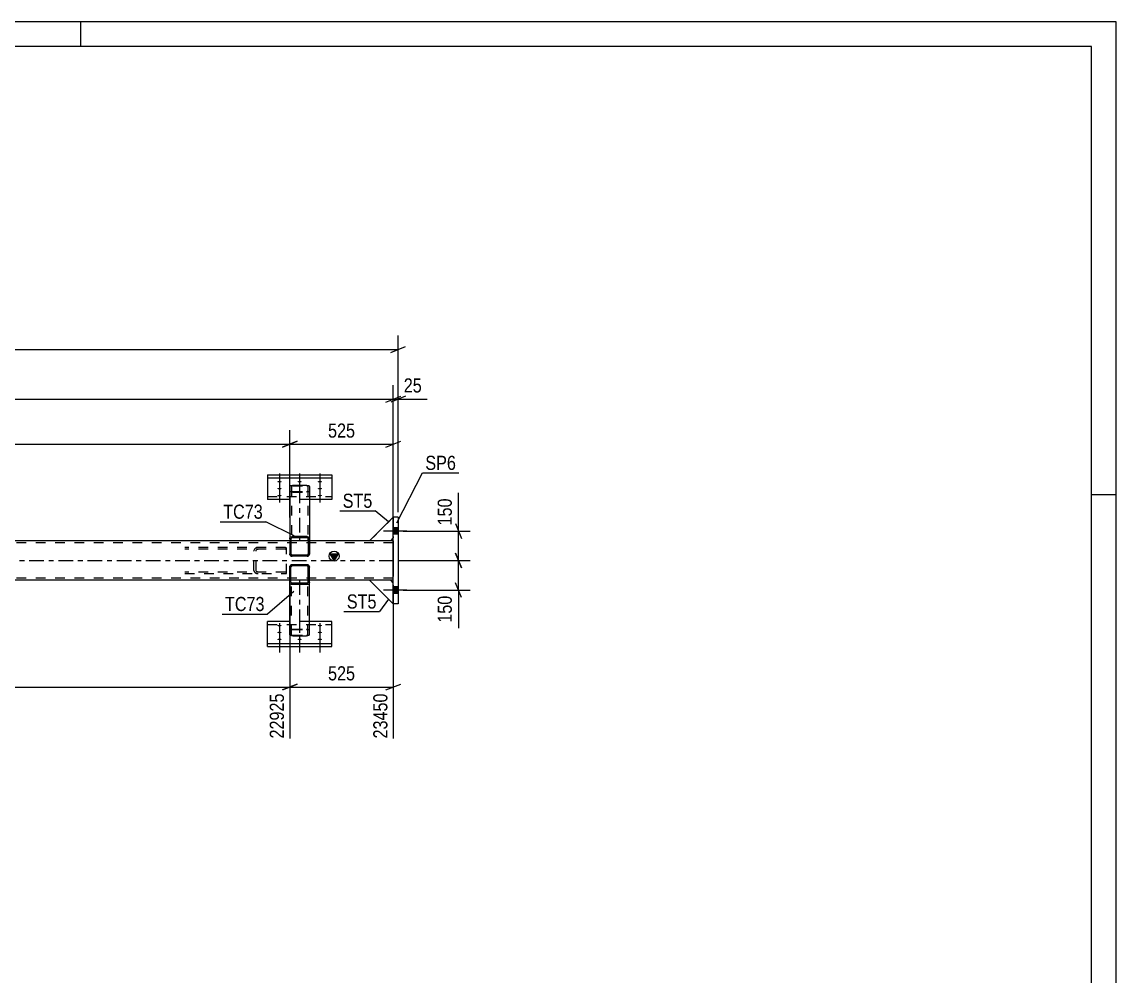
# Model space of a CAD drawing. Header units: millimetres. Extents: x -185 to 1004, y -593 to 248.
# Drawn here: x 781.7 to 1003.6, y 54.4 to 248.1 of the extents above; entities that cross this region are included whole.
import ezdxf

# ---------------------------------------------------------------- set-up
doc = ezdxf.new("R2010")
doc.units = ezdxf.units.MM
doc.linetypes.add('DXK_LINE_DOT2', pattern=[3.9198, 1.9599, -1.9599])
doc.linetypes.add('DXK_LINE_DOT3', pattern=[5.9187, 2.979, -0.9799, 0.9799, -0.9799])
doc.styles.add('Arial Narrow', font='ARIALN.TTF', dxfattribs={"height": 0.2})

# ---------------------------------------------------------------- blocks, each defined once
blk = doc.blocks.new('Unknown-761544866-1163')
at = {"color": 5, "linetype": 'Continuous'}
for p, q in [((1003.64, 248.09), (-185.36, 248.09)), ((793.64, 243.09), (793.64, 248.09)), ((1003.64, -592.91), (1003.64, 248.09)), ((998.64, 243.09), (-180.36, 243.09)), ((998.64, -587.91), (998.64, 243.09)), ((1003.64, 152.09), (998.64, 152.09))]:
    blk.add_line(p, q, dxfattribs=at)
blk = doc.blocks.new('Part-761544866-4507 - 4503')
at = {"color": 2, "linetype": 'Continuous'}
for p, q in [((836, 143.17), (836.03, 143.36)), ((836, 143.17), (836, 140.13)), ((836.03, 143.36), (836.14, 143.51)), ((836.14, 143.51), (836.29, 143.62)), ((836.26, 143.27), (836.24, 143.17)), ((836.24, 143.17), (836.24, 140.13)), ((836.31, 143.34), (836.26, 143.27)), ((836.29, 143.62), (836.48, 143.65)), ((836.39, 143.4), (836.31, 143.34)), ((836.48, 143.41), (836.39, 143.4)), ((839.52, 143.65), (836.48, 143.65)), ((839.52, 143.41), (836.48, 143.41)), ((839.52, 143.65), (839.7, 143.62)), ((839.61, 143.4), (839.52, 143.41)), ((839.69, 143.34), (839.61, 143.4)), ((839.74, 143.27), (839.69, 143.34)), ((839.7, 143.62), (839.86, 143.51)), ((839.76, 143.17), (839.74, 143.27)), ((839.76, 143.17), (839.76, 140.13)), ((839.86, 143.51), (839.96, 143.36)), ((839.96, 143.36), (840, 143.17)), ((840, 143.17), (840, 140.13)), ((836, 140.13), (836.03, 139.95)), ((836.03, 139.95), (836.14, 139.79)), ((836.24, 140.13), (836.26, 140.04)), ((836.26, 140.04), (836.31, 139.96)), ((836.31, 139.96), (836.39, 139.91)), ((836.39, 139.91), (836.48, 139.89)), ((839.52, 139.89), (836.48, 139.89)), ((839.52, 139.89), (839.61, 139.91)), ((839.61, 139.91), (839.69, 139.96)), ((839.69, 139.96), (839.74, 140.04)), ((839.74, 140.04), (839.76, 140.13)), ((839.86, 139.79), (839.96, 139.95)), ((839.96, 139.95), (840, 140.13)), ((836.14, 139.79), (836.29, 139.69)), ((836.29, 139.69), (836.48, 139.65)), ((839.52, 139.65), (836.48, 139.65)), ((839.52, 139.65), (839.7, 139.69)), ((839.7, 139.69), (839.86, 139.79))]:
    blk.add_line(p, q, dxfattribs=at)
at = {"color": 7, "linetype": 'DXK_LINE_DOT2'}
for p, q in [((836.24, 142.77), (836, 142.77)), ((840, 142.77), (839.76, 142.77)), ((836.03, 139.95), (836, 140.13)), ((840, 140.13), (839.96, 139.95)), ((836.48, 139.65), (836.29, 139.69)), ((839.7, 139.69), (839.52, 139.65))]:
    blk.add_line(p, q, dxfattribs=at)
for centre, start, end in [((836.48, 140.13), 202.5, 247.5), ((839.52, 140.13), 292.5, 337.5)]:
    blk.add_arc(centre, 0.48, start, end, dxfattribs=at)
blk = doc.blocks.new('Part-761544866-4506 - 4503')
at = {"color": 2, "linetype": 'Continuous'}
for p, q in [((836.14, 137.78), (836.03, 137.62)), ((836.29, 137.88), (836.14, 137.78)), ((836.48, 137.92), (836.29, 137.88)), ((836.39, 137.66), (836.31, 137.61)), ((836.48, 137.68), (836.39, 137.66)), ((839.52, 137.92), (836.48, 137.92)), ((839.52, 137.68), (836.48, 137.68)), ((839.7, 137.88), (839.52, 137.92)), ((839.61, 137.66), (839.52, 137.68)), ((839.69, 137.61), (839.61, 137.66)), ((839.86, 137.78), (839.7, 137.88)), ((839.96, 137.62), (839.86, 137.78)), ((836.03, 137.62), (836, 137.44)), ((836, 134.4), (836, 137.44)), ((836.26, 137.53), (836.24, 137.44)), ((836.24, 134.4), (836.24, 137.44)), ((836.31, 137.61), (836.26, 137.53)), ((839.74, 137.53), (839.69, 137.61)), ((839.76, 137.44), (839.74, 137.53)), ((839.76, 134.4), (839.76, 137.44)), ((840, 137.44), (839.96, 137.62)), ((840, 134.4), (840, 137.44)), ((836.03, 134.21), (836, 134.4)), ((836.14, 134.06), (836.03, 134.21)), ((836.29, 133.95), (836.14, 134.06)), ((836.24, 134.4), (836.26, 134.3)), ((836.26, 134.3), (836.31, 134.23)), ((836.48, 133.92), (836.29, 133.95)), ((836.31, 134.23), (836.39, 134.17)), ((836.39, 134.17), (836.48, 134.16)), ((839.52, 134.16), (836.48, 134.16)), ((839.52, 133.92), (836.48, 133.92)), ((839.52, 134.16), (839.61, 134.17)), ((839.7, 133.95), (839.52, 133.92)), ((839.61, 134.17), (839.69, 134.23)), ((839.69, 134.23), (839.74, 134.3)), ((839.86, 134.06), (839.7, 133.95)), ((839.74, 134.3), (839.76, 134.4)), ((839.96, 134.21), (839.86, 134.06)), ((840, 134.4), (839.96, 134.21))]:
    blk.add_line(p, q, dxfattribs=at)
at = {"color": 7, "linetype": 'DXK_LINE_DOT2'}
for p, q in [((836.29, 137.88), (836.48, 137.92)), ((839.52, 137.92), (839.7, 137.88)), ((836, 137.44), (836.03, 137.62)), ((839.96, 137.62), (840, 137.44)), ((836.24, 134.77), (836, 134.77)), ((840, 134.77), (839.76, 134.77))]:
    blk.add_line(p, q, dxfattribs=at)
for centre, start, end in [((836.48, 137.44), 112.5, 157.5), ((839.52, 137.44), 22.5, 67.5)]:
    blk.add_arc(centre, 0.48, start, end, dxfattribs=at)
blk = doc.blocks.new('Part-761544866-4627 - 4503')
at = {"color": 2, "linetype": 'Continuous'}
for p, q in [((857, 129.97), (857, 147.57)), ((858, 147.57), (857, 147.57)), ((858, 147.57), (858, 129.97)), ((858, 129.97), (857, 129.97))]:
    blk.add_line(p, q, dxfattribs=at)
blk = doc.blocks.new('Bolt-761544866-4577 - 4503')
at = {"linetype": 'Continuous'}
for points in [[(833.9, 125.43), (833.81, 125.44), (833.72, 125.45), (833.64, 125.46), (833.57, 125.48), (833.52, 125.51), (833.48, 125.54), (833.46, 125.57), (833.46, 125.6), (833.48, 125.63), (833.52, 125.66), (833.57, 125.69), (833.64, 125.71), (833.72, 125.72), (833.81, 125.73), (833.9, 125.73), (833.99, 125.73), (834.08, 125.72), (834.16, 125.71), (834.23, 125.69), (834.28, 125.66), (834.32, 125.63), (834.34, 125.6), (834.34, 125.57), (834.32, 125.54), (834.28, 125.51), (834.23, 125.48), (834.16, 125.46), (834.08, 125.45), (833.99, 125.44)], [(833.9, 124.03), (833.81, 124.03), (833.72, 124.04), (833.64, 124.06), (833.57, 124.08), (833.52, 124.11), (833.48, 124.14), (833.46, 124.17), (833.46, 124.2), (833.48, 124.23), (833.52, 124.26), (833.57, 124.28), (833.64, 124.3), (833.72, 124.32), (833.81, 124.33), (833.9, 124.33), (833.99, 124.33), (834.08, 124.32), (834.16, 124.3), (834.23, 124.28), (834.28, 124.26), (834.32, 124.23), (834.34, 124.2), (834.34, 124.17), (834.32, 124.14), (834.28, 124.11), (834.23, 124.08), (834.16, 124.06), (834.08, 124.04), (833.99, 124.03)], [(842.1, 125.43), (842.01, 125.44), (841.92, 125.45), (841.84, 125.46), (841.77, 125.48), (841.72, 125.51), (841.68, 125.54), (841.66, 125.57), (841.66, 125.6), (841.68, 125.63), (841.72, 125.66), (841.77, 125.69), (841.84, 125.71), (841.92, 125.72), (842.01, 125.73), (842.1, 125.73), (842.19, 125.73), (842.28, 125.72), (842.36, 125.71), (842.43, 125.69), (842.48, 125.66), (842.52, 125.63), (842.54, 125.6), (842.54, 125.57), (842.52, 125.54), (842.48, 125.51), (842.43, 125.48), (842.36, 125.46), (842.28, 125.45), (842.19, 125.44)], [(842.1, 124.03), (842.01, 124.03), (841.92, 124.04), (841.84, 124.06), (841.77, 124.08), (841.72, 124.11), (841.68, 124.14), (841.66, 124.17), (841.66, 124.2), (841.68, 124.23), (841.72, 124.26), (841.77, 124.28), (841.84, 124.3), (841.92, 124.32), (842.01, 124.33), (842.1, 124.33), (842.19, 124.33), (842.28, 124.32), (842.36, 124.3), (842.43, 124.28), (842.48, 124.26), (842.52, 124.23), (842.54, 124.2), (842.54, 124.17), (842.52, 124.14), (842.48, 124.11), (842.43, 124.08), (842.36, 124.06), (842.28, 124.04), (842.19, 124.03)], [(833.9, 122.63), (833.81, 122.63), (833.72, 122.64), (833.64, 122.66), (833.57, 122.68), (833.52, 122.7), (833.48, 122.73), (833.46, 122.76), (833.46, 122.8), (833.48, 122.83), (833.52, 122.86), (833.57, 122.88), (833.64, 122.9), (833.72, 122.92), (833.81, 122.93), (833.9, 122.93), (833.99, 122.93), (834.08, 122.92), (834.16, 122.9), (834.23, 122.88), (834.28, 122.86), (834.32, 122.83), (834.34, 122.8), (834.34, 122.76), (834.32, 122.73), (834.28, 122.7), (834.23, 122.68), (834.16, 122.66), (834.08, 122.64), (833.99, 122.63)], [(838, 122.63), (837.91, 122.63), (837.82, 122.64), (837.74, 122.66), (837.67, 122.68), (837.62, 122.7), (837.58, 122.73), (837.56, 122.76), (837.56, 122.8), (837.58, 122.83), (837.62, 122.86), (837.67, 122.88), (837.74, 122.9), (837.82, 122.92), (837.91, 122.93), (838, 122.93), (838.09, 122.93), (838.18, 122.92), (838.26, 122.9), (838.33, 122.88), (838.38, 122.86), (838.42, 122.83), (838.44, 122.8), (838.44, 122.76), (838.42, 122.73), (838.38, 122.7), (838.33, 122.68), (838.26, 122.66), (838.18, 122.64), (838.09, 122.63)], [(842.1, 122.63), (842.01, 122.63), (841.92, 122.64), (841.84, 122.66), (841.77, 122.68), (841.72, 122.7), (841.68, 122.73), (841.66, 122.76), (841.66, 122.8), (841.68, 122.83), (841.72, 122.86), (841.77, 122.88), (841.84, 122.9), (841.92, 122.92), (842.01, 122.93), (842.1, 122.93), (842.19, 122.93), (842.28, 122.92), (842.36, 122.9), (842.43, 122.88), (842.48, 122.86), (842.52, 122.83), (842.54, 122.8), (842.54, 122.76), (842.52, 122.73), (842.48, 122.7), (842.43, 122.68), (842.36, 122.66), (842.28, 122.64), (842.19, 122.63)]]:
    blk.add_hatch(color=1, dxfattribs=at).paths.add_polyline_path(points)
at = {"color": 1, "linetype": 'Continuous'}
for p, q in [((833.9, 126.07), (833.9, 122.95)), ((833.9, 124.67), (833.9, 121.55)), ((842.1, 126.07), (842.1, 122.95)), ((842.1, 124.67), (842.1, 121.55)), ((833.9, 123.27), (833.9, 120.15)), ((838, 123.27), (838, 120.15)), ((842.1, 123.27), (842.1, 120.15))]:
    blk.add_line(p, q, dxfattribs=at)
at = {"color": 1, "linetype": 'DXK_LINE_DOT2'}
blk.add_line((838, 126.07), (838, 122.95), dxfattribs=at)
blk = doc.blocks.new('Bolt-761544866-4578 - 4503')
at = {"linetype": 'Continuous'}
for points in [[(833.9, 154.92), (833.99, 154.92), (834.08, 154.91), (834.16, 154.89), (834.23, 154.87), (834.28, 154.84), (834.32, 154.82), (834.34, 154.78), (834.34, 154.75), (834.32, 154.72), (834.28, 154.69), (834.23, 154.67), (834.16, 154.65), (834.08, 154.63), (833.99, 154.62), (833.9, 154.62), (833.81, 154.62), (833.72, 154.63), (833.64, 154.65), (833.57, 154.67), (833.52, 154.69), (833.48, 154.72), (833.46, 154.75), (833.46, 154.78), (833.48, 154.82), (833.52, 154.84), (833.57, 154.87), (833.64, 154.89), (833.72, 154.91), (833.81, 154.92)], [(833.9, 153.52), (833.99, 153.51), (834.08, 153.5), (834.16, 153.49), (834.23, 153.47), (834.28, 153.44), (834.32, 153.41), (834.34, 153.38), (834.34, 153.35), (834.32, 153.32), (834.28, 153.29), (834.23, 153.27), (834.16, 153.24), (834.08, 153.23), (833.99, 153.22), (833.9, 153.22), (833.81, 153.22), (833.72, 153.23), (833.64, 153.24), (833.57, 153.27), (833.52, 153.29), (833.48, 153.32), (833.46, 153.35), (833.46, 153.38), (833.48, 153.41), (833.52, 153.44), (833.57, 153.47), (833.64, 153.49), (833.72, 153.5), (833.81, 153.51)], [(838, 154.92), (838.09, 154.92), (838.18, 154.91), (838.26, 154.89), (838.33, 154.87), (838.38, 154.84), (838.42, 154.82), (838.44, 154.78), (838.44, 154.75), (838.42, 154.72), (838.38, 154.69), (838.33, 154.67), (838.26, 154.65), (838.18, 154.63), (838.09, 154.62), (838, 154.62), (837.91, 154.62), (837.82, 154.63), (837.74, 154.65), (837.67, 154.67), (837.62, 154.69), (837.58, 154.72), (837.56, 154.75), (837.56, 154.78), (837.58, 154.82), (837.62, 154.84), (837.67, 154.87), (837.74, 154.89), (837.82, 154.91), (837.91, 154.92)], [(842.1, 154.92), (842.19, 154.92), (842.28, 154.91), (842.36, 154.89), (842.43, 154.87), (842.48, 154.84), (842.52, 154.82), (842.54, 154.78), (842.54, 154.75), (842.52, 154.72), (842.48, 154.69), (842.43, 154.67), (842.36, 154.65), (842.28, 154.63), (842.19, 154.62), (842.1, 154.62), (842.01, 154.62), (841.92, 154.63), (841.84, 154.65), (841.77, 154.67), (841.72, 154.69), (841.68, 154.72), (841.66, 154.75), (841.66, 154.78), (841.68, 154.82), (841.72, 154.84), (841.77, 154.87), (841.84, 154.89), (841.92, 154.91), (842.01, 154.92)], [(842.1, 153.52), (842.19, 153.51), (842.28, 153.5), (842.36, 153.49), (842.43, 153.47), (842.48, 153.44), (842.52, 153.41), (842.54, 153.38), (842.54, 153.35), (842.52, 153.32), (842.48, 153.29), (842.43, 153.27), (842.36, 153.24), (842.28, 153.23), (842.19, 153.22), (842.1, 153.22), (842.01, 153.22), (841.92, 153.23), (841.84, 153.24), (841.77, 153.27), (841.72, 153.29), (841.68, 153.32), (841.66, 153.35), (841.66, 153.38), (841.68, 153.41), (841.72, 153.44), (841.77, 153.47), (841.84, 153.49), (841.92, 153.5), (842.01, 153.51)], [(833.9, 152.11), (833.99, 152.11), (834.08, 152.1), (834.16, 152.09), (834.23, 152.07), (834.28, 152.04), (834.32, 152.01), (834.34, 151.98), (834.34, 151.95), (834.32, 151.92), (834.28, 151.89), (834.23, 151.86), (834.16, 151.84), (834.08, 151.83), (833.99, 151.82), (833.9, 151.81), (833.81, 151.82), (833.72, 151.83), (833.64, 151.84), (833.57, 151.86), (833.52, 151.89), (833.48, 151.92), (833.46, 151.95), (833.46, 151.98), (833.48, 152.01), (833.52, 152.04), (833.57, 152.07), (833.64, 152.09), (833.72, 152.1), (833.81, 152.11)], [(842.1, 152.11), (842.19, 152.11), (842.28, 152.1), (842.36, 152.09), (842.43, 152.07), (842.48, 152.04), (842.52, 152.01), (842.54, 151.98), (842.54, 151.95), (842.52, 151.92), (842.48, 151.89), (842.43, 151.86), (842.36, 151.84), (842.28, 151.83), (842.19, 151.82), (842.1, 151.81), (842.01, 151.82), (841.92, 151.83), (841.84, 151.84), (841.77, 151.86), (841.72, 151.89), (841.68, 151.92), (841.66, 151.95), (841.66, 151.98), (841.68, 152.01), (841.72, 152.04), (841.77, 152.07), (841.84, 152.09), (841.92, 152.1), (842.01, 152.11)]]:
    blk.add_hatch(color=1, dxfattribs=at).paths.add_polyline_path(points)
at = {"color": 1, "linetype": 'Continuous'}
for p, q in [((833.9, 156.46), (833.9, 153.34)), ((838, 156.46), (838, 153.34)), ((842.1, 156.46), (842.1, 153.34)), ((833.9, 155.06), (833.9, 151.94)), ((833.9, 153.66), (833.9, 150.54)), ((842.1, 155.06), (842.1, 151.94)), ((842.1, 153.66), (842.1, 150.54))]:
    blk.add_line(p, q, dxfattribs=at)
at = {"color": 1, "linetype": 'DXK_LINE_DOT2'}
blk.add_line((838, 153.66), (838, 150.54), dxfattribs=at)
blk = doc.blocks.new('Bolt-761544866-4581 - 4503')
at = {"linetype": 'Continuous'}
for points in [[(857, 145.43), (857, 144.11), (858, 144.11), (858, 145.43)], [(857, 145.43), (857, 144.11), (858, 144.11), (858, 145.43)], [(857, 133.43), (857, 132.11), (858, 132.11), (858, 133.43)], [(857, 133.43), (857, 132.11), (858, 132.11), (858, 133.43)]]:
    blk.add_hatch(color=1, dxfattribs=at).paths.add_polyline_path(points)
at = {"color": 1, "linetype": 'Continuous'}
for p, q in [((859.76, 144.77), (855, 144.77)), ((859.76, 144.77), (855, 144.77)), ((858, 145.43), (857, 145.43)), ((858, 145.43), (857, 145.43)), ((858, 144.11), (857, 144.11)), ((858, 144.11), (857, 144.11)), ((858, 133.43), (857, 133.43)), ((858, 133.43), (857, 133.43)), ((859.76, 132.77), (855, 132.77)), ((859.76, 132.77), (855, 132.77)), ((858, 132.11), (857, 132.11)), ((858, 132.11), (857, 132.11))]:
    blk.add_line(p, q, dxfattribs=at)
blk = doc.blocks.new('Part-761544866-4543 - 4503')
at = {"color": 7, "linetype": 'DXK_LINE_DOT2'}
for p, q in [((856.4, 134.77), (852.2, 134.77)), ((852.2, 134.77), (857, 129.97)), ((857, 134.17), (856.4, 134.77)), ((857, 129.97), (857, 134.17))]:
    blk.add_line(p, q, dxfattribs=at)
blk = doc.blocks.new('Part-761544866-4546 - 4503')
at = {"color": 7, "linetype": 'DXK_LINE_DOT2'}
for p, q in [((852.2, 142.77), (857, 147.57)), ((857, 147.57), (857, 143.37)), ((856.4, 142.77), (852.2, 142.77)), ((857, 143.37), (856.4, 142.77))]:
    blk.add_line(p, q, dxfattribs=at)
blk = doc.blocks.new('Part-761544866-4660 - 4503')
at = {"color": 2, "linetype": 'Continuous'}
for p, q in [((831.5, 121.36), (831.5, 126.41)), ((836, 126.41), (831.5, 126.41)), ((844.5, 126.41), (840, 126.41)), ((844.5, 121.36), (844.5, 126.41)), ((831.5, 121.96), (844.5, 121.96)), ((831.5, 121.36), (844.5, 121.36))]:
    blk.add_line(p, q, dxfattribs=at)
at = {"color": 7, "linetype": 'DXK_LINE_DOT2'}
for p, q in [((831.5, 125.8), (844.5, 125.8)), ((840, 126.41), (836, 126.41))]:
    blk.add_line(p, q, dxfattribs=at)
blk = doc.blocks.new('Part-761544866-4549 - 4503')
at = {"color": 2, "linetype": 'Continuous'}
for p, q in [((852.2, 142.77), (857, 147.57)), ((856.4, 142.77), (852.2, 142.77)), ((857, 143.37), (856.4, 142.77))]:
    blk.add_line(p, q, dxfattribs=at)
at = {"color": 7, "linetype": 'DXK_LINE_DOT2'}
for p, q in [((857, 147.57), (857, 147.57)), ((857, 147.57), (857, 143.37)), ((857, 147.57), (857, 147.57)), ((857, 143.37), (857, 143.37)), ((857, 143.37), (857, 143.37))]:
    blk.add_line(p, q, dxfattribs=at)
blk = doc.blocks.new('Part-761544866-4552 - 4503')
at = {"color": 7, "linetype": 'DXK_LINE_DOT2'}
for p, q in [((852.2, 142.77), (857, 147.57)), ((857, 147.57), (857, 143.37)), ((856.4, 142.77), (852.2, 142.77)), ((857, 143.37), (856.4, 142.77))]:
    blk.add_line(p, q, dxfattribs=at)
blk = doc.blocks.new('Part-761544866-4557 - 4503')
at = {"linetype": 'Continuous'}
blk.add_hatch(color=2, dxfattribs=at).paths.add_polyline_path([(845, 138.77), (844.2, 140.17), (845.8, 140.17)])
at = {"color": 7, "linetype": 'DXK_LINE_DOT2'}
for p, q in [((857, 142.37), (-81, 142.37)), ((840, 142.77), (836, 142.77)), ((856.4, 142.77), (852.2, 142.77)), ((857, 142.77), (857, 141.97)), ((857, 142.77), (857, 142.54)), ((857, 134.77), (857, 135.57)), ((857, 135.17), (-81, 135.17)), ((840, 134.77), (836, 134.77)), ((856.4, 134.77), (852.2, 134.77))]:
    blk.add_line(p, q, dxfattribs=at)
at = {"color": 2, "linetype": 'Continuous'}
for p, q in [((836, 142.77), (600, 142.77)), ((852.2, 142.77), (840, 142.77)), ((857, 142.77), (856.4, 142.77)), ((845, 138.77), (844.2, 140.17)), ((844.2, 140.17), (845.8, 140.17)), ((845.8, 140.17), (845, 138.77)), ((857, 141.97), (857, 135.57)), ((836, 134.77), (600, 134.77)), ((852.2, 134.77), (840, 134.77)), ((857, 134.77), (856.4, 134.77))]:
    blk.add_line(p, q, dxfattribs=at)
at = {"color": 7, "linetype": 'DXK_LINE_DOT3'}
blk.add_line((-81, 138.77), (857, 138.77), dxfattribs=at)
at = {"color": 2, "linetype": 'Continuous'}
blk.add_circle((845, 139.67), 1, dxfattribs=at)
blk = doc.blocks.new('Part-761544866-4565 - 4503')
at = {"color": 7, "linetype": 'DXK_LINE_DOT2'}
for p, q in [((856.4, 134.77), (852.2, 134.77)), ((852.2, 134.77), (857, 129.97)), ((857, 134.17), (856.4, 134.77)), ((857, 129.97), (857, 134.17))]:
    blk.add_line(p, q, dxfattribs=at)
blk = doc.blocks.new('Part-761544866-4568 - 4503')
at = {"color": 2, "linetype": 'Continuous'}
for p, q in [((856.4, 134.77), (852.2, 134.77)), ((852.2, 134.77), (857, 129.98)), ((857, 134.18), (856.4, 134.77))]:
    blk.add_line(p, q, dxfattribs=at)
at = {"color": 7, "linetype": 'DXK_LINE_DOT2'}
for p, q in [((857, 134.18), (857, 134.17)), ((857, 134.17), (857, 134.18)), ((857, 129.97), (857, 134.17)), ((857, 129.98), (857, 129.97)), ((857, 129.97), (857, 129.98))]:
    blk.add_line(p, q, dxfattribs=at)
blk = doc.blocks.new('Part-761544866-4637 - 4503')
at = {"color": 2, "linetype": 'Continuous'}
for p, q in [((831.5, 156.19), (844.5, 156.19)), ((831.5, 156.19), (831.5, 151.14)), ((831.5, 155.59), (844.5, 155.59)), ((844.5, 156.19), (844.5, 151.14)), ((836, 151.14), (831.5, 151.14)), ((844.5, 151.14), (840, 151.14))]:
    blk.add_line(p, q, dxfattribs=at)
at = {"color": 7, "linetype": 'DXK_LINE_DOT2'}
for p, q in [((831.5, 151.75), (844.5, 151.75)), ((840, 151.14), (836, 151.14))]:
    blk.add_line(p, q, dxfattribs=at)
blk = doc.blocks.new('Part-761544866-4659 - 4503')
at = {"color": 2, "linetype": 'Continuous'}
for p, q in [((836, 153.83), (836.05, 153.92)), ((836, 153.83), (836, 143.18)), ((836.05, 153.92), (836.19, 153.99)), ((836.19, 153.99), (836.39, 154.03)), ((836.39, 154.03), (836.64, 154.05)), ((836.64, 154.05), (839.36, 154.05)), ((839.36, 154.05), (839.6, 154.03)), ((839.6, 154.03), (839.81, 153.99)), ((839.81, 153.99), (839.95, 153.92)), ((839.95, 153.92), (840, 153.83)), ((840, 153.83), (840, 142.77)), ((839.76, 142.77), (836.24, 142.77))]:
    blk.add_line(p, q, dxfattribs=at)
at = {"color": 7, "linetype": 'DXK_LINE_DOT2'}
for p, q in [((836.34, 153.87), (836.32, 153.83)), ((836.32, 153.83), (836.32, 142.77)), ((836.41, 153.91), (836.34, 153.87)), ((836.52, 153.93), (836.41, 153.91)), ((836.64, 153.94), (836.52, 153.93)), ((836.64, 153.94), (839.36, 153.94)), ((839.48, 153.93), (839.36, 153.94)), ((839.58, 153.91), (839.48, 153.93)), ((839.65, 153.87), (839.58, 153.91)), ((839.68, 153.83), (839.65, 153.87)), ((839.68, 153.83), (839.68, 143.62)), ((836.05, 152.82), (836, 152.9)), ((836.19, 152.75), (836.05, 152.82)), ((836.39, 152.7), (836.19, 152.75)), ((836.32, 152.9), (836.34, 152.86)), ((836.34, 152.86), (836.41, 152.82)), ((836.64, 152.68), (836.39, 152.7)), ((836.41, 152.82), (836.52, 152.8)), ((836.52, 152.8), (836.64, 152.79)), ((836.64, 152.79), (839.36, 152.79)), ((836.64, 152.68), (839.36, 152.68)), ((839.36, 152.79), (839.48, 152.8)), ((839.6, 152.7), (839.36, 152.68)), ((839.48, 152.8), (839.58, 152.82)), ((839.58, 152.82), (839.6, 152.83)), ((839.6, 152.83), (839.65, 152.86)), ((839.81, 152.75), (839.6, 152.7)), ((839.65, 152.86), (839.68, 152.9)), ((839.95, 152.82), (839.81, 152.75)), ((840, 152.9), (839.95, 152.82)), ((836, 143.18), (836, 142.77)), ((836.24, 142.77), (836, 142.77)), ((839.65, 142.77), (839.68, 142.77)), ((839.68, 143.62), (839.68, 142.77)), ((840, 142.77), (839.76, 142.77))]:
    blk.add_line(p, q, dxfattribs=at)
at = {"color": 7, "linetype": 'DXK_LINE_DOT3'}
blk.add_line((838, 153.37), (838, 142.77), dxfattribs=at)
blk = doc.blocks.new('Part-761544866-4677 - 4503')
at = {"color": 7, "linetype": 'DXK_LINE_DOT2'}
for p, q in [((836, 134.4), (836, 134.77)), ((836.24, 134.77), (836, 134.77)), ((836.32, 123.72), (836.32, 134.77)), ((840, 134.77), (839.36, 134.77)), ((839.58, 134.77), (839.6, 134.77)), ((839.65, 134.77), (839.68, 134.77)), ((839.68, 123.72), (839.68, 134.77)), ((840, 134.4), (840, 134.77)), ((836, 124.65), (836.05, 124.73)), ((836.05, 124.73), (836.19, 124.8)), ((836.19, 124.8), (836.39, 124.85)), ((836.34, 124.69), (836.32, 124.65)), ((836.41, 124.72), (836.34, 124.69)), ((836.39, 124.85), (836.64, 124.87)), ((836.52, 124.75), (836.41, 124.72)), ((836.64, 124.76), (836.52, 124.75)), ((836.64, 124.87), (839.36, 124.87)), ((836.64, 124.76), (839.36, 124.76)), ((839.36, 124.87), (839.6, 124.85)), ((839.48, 124.75), (839.36, 124.76)), ((839.58, 124.72), (839.48, 124.75)), ((839.58, 124.72), (839.6, 124.72)), ((839.6, 124.85), (839.81, 124.8)), ((839.6, 124.72), (839.65, 124.69)), ((839.68, 124.65), (839.65, 124.69)), ((839.81, 124.8), (839.95, 124.73)), ((839.95, 124.73), (840, 124.65)), ((836.32, 123.72), (836.34, 123.68)), ((836.34, 123.68), (836.41, 123.64)), ((836.41, 123.64), (836.52, 123.62)), ((836.52, 123.62), (836.64, 123.61)), ((836.64, 123.61), (839.36, 123.61)), ((839.36, 123.61), (839.48, 123.62)), ((839.48, 123.62), (839.58, 123.64)), ((839.58, 123.64), (839.65, 123.68)), ((839.65, 123.68), (839.68, 123.72))]:
    blk.add_line(p, q, dxfattribs=at)
at = {"color": 2, "linetype": 'Continuous'}
for p, q in [((836, 123.72), (836, 134.4)), ((839.76, 134.77), (836.24, 134.77)), ((840, 123.72), (840, 134.4)), ((836.05, 123.63), (836, 123.72)), ((836.19, 123.56), (836.05, 123.63)), ((836.39, 123.51), (836.19, 123.56)), ((836.64, 123.5), (836.39, 123.51)), ((836.64, 123.5), (839.36, 123.5)), ((839.6, 123.51), (839.36, 123.5)), ((839.81, 123.56), (839.6, 123.51)), ((839.95, 123.63), (839.81, 123.56)), ((840, 123.72), (839.95, 123.63))]:
    blk.add_line(p, q, dxfattribs=at)
at = {"color": 7, "linetype": 'DXK_LINE_DOT3'}
blk.add_line((838, 134.77), (838, 124.18), dxfattribs=at)
blk = doc.blocks.new('Part-761544866-4684 - 4503')
at = {"color": 7, "linetype": 'DXK_LINE_DOT2'}
for p, q in [((835.1, 141.41), (814.68, 141.41)), ((835.1, 141.09), (814.68, 141.09)), ((828.8, 141.02), (828.73, 140.77)), ((828.73, 136.77), (828.73, 140.77)), ((829.17, 140.77), (829.2, 140.9)), ((829.17, 136.77), (829.17, 140.77)), ((829.61, 141.41), (829.27, 141.37)), ((829.44, 141.07), (829.61, 141.09)), ((835.1, 141.41), (835.36, 141.38)), ((835.1, 141.09), (835.27, 141.07)), ((835.27, 141.07), (835.36, 141.03)), ((835.36, 136.17), (835.36, 141.38)), ((835.1, 136.45), (814.68, 136.45)), ((814.68, 136.13), (835.1, 136.13)), ((828.73, 136.77), (828.8, 136.53)), ((829.2, 136.65), (829.17, 136.77)), ((829.27, 136.18), (829.61, 136.13)), ((829.61, 136.45), (829.44, 136.48)), ((835.27, 136.48), (835.1, 136.45)), ((835.1, 136.13), (835.36, 136.17)), ((835.36, 136.52), (835.27, 136.48))]:
    blk.add_line(p, q, dxfattribs=at)
for centre, radius, start, end in [((829.48, 140.59), 0.802, 104.5547, 147.5896), ((829.54, 140.68), 0.401, 104.5547, 147.5896), ((829.48, 136.96), 0.802, 212.4104, 255.4453), ((829.54, 136.87), 0.401, 212.4104, 255.4453)]:
    blk.add_arc(centre, radius, start, end, dxfattribs=at)
blk = doc.blocks.new('StraightDimension-761544866-4791 - 4503')
at = {"color": 7, "linetype": 'Continuous'}
for p, q in [((858, 148.57), (858, 184.46)), ((856.5, 181.01), (859.5, 182.21)), ((-82, 181.61), (858, 181.61))]:
    blk.add_line(p, q, dxfattribs=at)
blk = doc.blocks.new('StraightDimension-761544866-4809 - 4503')
at = {"color": 7, "linetype": 'Continuous'}
for p, q in [((836, 147.48), (836, 165.22)), ((857, 143.77), (857, 165.22)), ((837.5, 162.97), (834.5, 161.77)), ((836, 162.37), (857, 162.37)), ((855.5, 161.77), (858.5, 162.97))]:
    blk.add_line(p, q, dxfattribs=at)
at = {"color": 0}
blk.add_wipeout([(849.84, 163.12), (849.84, 167.32), (843.16, 167.32), (843.16, 163.12)], dxfattribs=at)
at = {"color": 3, "style": 'Arial Narrow'}
blk.add_text('525', height=2.863, dxfattribs=at).set_placement((843.76, 163.72))
blk = doc.blocks.new('StraightDimension-761544866-4819 - 4503')
at = {"color": 7, "linetype": 'Continuous'}
for p, q in [((836, 147.48), (836, 165.22)), ((596, 162.37), (836, 162.37)), ((834.5, 161.77), (837.5, 162.97))]:
    blk.add_line(p, q, dxfattribs=at)
blk = doc.blocks.new('StraightDimension-761544866-4952 - 4503')
at = {"color": 7, "linetype": 'Continuous'}
for p, q in [((858.97, 144.77), (872.62, 144.77)), ((869.62, 146.27), (870.82, 143.27)), ((870.22, 138.77), (870.22, 144.77)), ((870.82, 137.27), (869.62, 140.27)), ((858, 138.77), (872.62, 138.77))]:
    blk.add_line(p, q, dxfattribs=at)
at = {"color": 0}
blk.add_wipeout([(869.47, 151.98), (865.27, 151.98), (865.27, 145.3), (869.47, 145.3)], dxfattribs=at)
at = {"color": 7, "linetype": 'Continuous'}
blk.add_line((870.22, 144.77), (870.22, 152.51), dxfattribs=at)
blk.add_line((870.22, 144.77), (870.22, 152.51), dxfattribs=at)
at = {"color": 3, "style": 'Arial Narrow'}
blk.add_text('150', height=2.863, rotation=90.0002, dxfattribs=at).set_placement((868.87, 145.9))
blk = doc.blocks.new('StraightDimension-761544866-4957 - 4503')
at = {"color": 7, "linetype": 'Continuous'}
for p, q in [((869.62, 140.27), (870.82, 137.27)), ((858, 138.77), (872.62, 138.77)), ((870.22, 132.77), (870.22, 138.77)), ((870.82, 131.27), (869.62, 134.27)), ((859.01, 132.77), (872.62, 132.77))]:
    blk.add_line(p, q, dxfattribs=at)
at = {"color": 0}
blk.add_wipeout([(869.47, 132.25), (865.27, 132.25), (865.27, 125.56), (869.47, 125.56)], dxfattribs=at)
at = {"color": 7, "linetype": 'Continuous'}
blk.add_line((870.22, 132.77), (870.22, 125.04), dxfattribs=at)
blk.add_line((870.22, 132.77), (870.22, 125.04), dxfattribs=at)
at = {"color": 3, "style": 'Arial Narrow'}
blk.add_text('150', height=2.863, rotation=90.0002, dxfattribs=at).set_placement((868.87, 126.16))
blk = doc.blocks.new('StraightDimension-761544866-4974 - 4503')
at = {"color": 7, "linetype": 'Continuous'}
for p, q in [((836, 133.77), (836, 102.67)), ((857, 133.77), (857, 102.67)), ((837.5, 113.71), (834.5, 112.51)), ((855.5, 112.51), (858.5, 113.71)), ((836, 113.11), (857, 113.11))]:
    blk.add_line(p, q, dxfattribs=at)
at = {"color": 0}
blk.add_wipeout([(849.84, 113.86), (849.84, 118.06), (843.16, 118.06), (843.16, 113.86)], dxfattribs=at)
at = {"color": 0, "linetype": 'Continuous'}
blk.add_wipeout([(856.4, 112.41), (852.2, 112.41), (852.2, 102.07), (856.4, 102.07)], dxfattribs=at)
at = {"color": 3, "style": 'Arial Narrow'}
blk.add_text('525', height=2.863, dxfattribs=at).set_placement((843.76, 114.46))
at = {"color": 3, "linetype": 'Continuous', "style": 'Arial Narrow'}
blk.add_text('23450', height=2.863, rotation=90.0002, dxfattribs=at).set_placement((855.8, 102.67))
blk = doc.blocks.new('StraightDimension-761544866-4989 - 4503')
at = {"color": 7, "linetype": 'Continuous'}
for p, q in [((836, 133.77), (836, 102.67)), ((834.5, 112.51), (837.5, 113.71)), ((596, 113.11), (836, 113.11))]:
    blk.add_line(p, q, dxfattribs=at)
at = {"color": 0, "linetype": 'Continuous'}
blk.add_wipeout([(835.4, 112.41), (831.2, 112.41), (831.2, 102.07), (835.4, 102.07)], dxfattribs=at)
at = {"color": 3, "linetype": 'Continuous', "style": 'Arial Narrow'}
blk.add_text('22925', height=2.863, rotation=90.0002, dxfattribs=at).set_placement((834.8, 102.67))
blk = doc.blocks.new('StraightDimension-761544866-26460 - 4503')
at = {"color": 7, "linetype": 'Continuous'}
for p, q in [((857, 148.57), (857, 174.38)), ((858, 148.57), (858, 174.38)), ((855.5, 170.93), (858.5, 172.13)), ((859.5, 172.13), (856.5, 170.93)), ((857, 171.53), (858, 171.53))]:
    blk.add_line(p, q, dxfattribs=at)
at = {"color": 0}
blk.add_wipeout([(863.38, 172.28), (863.38, 176.48), (858.52, 176.48), (858.52, 172.28)], dxfattribs=at)
at = {"color": 7, "linetype": 'Continuous'}
blk.add_line((858, 171.53), (863.9, 171.53), dxfattribs=at)
blk.add_line((858, 171.53), (863.9, 171.53), dxfattribs=at)
at = {"color": 3, "style": 'Arial Narrow'}
blk.add_text('25', height=2.863, dxfattribs=at).set_placement((859.12, 172.88))
blk = doc.blocks.new('StraightDimension-761544866-26461 - 4503')
at = {"color": 7, "linetype": 'Continuous'}
for p, q in [((857, 148.57), (857, 174.38)), ((-81, 171.53), (857, 171.53)), ((855.5, 170.93), (858.5, 172.13))]:
    blk.add_line(p, q, dxfattribs=at)
blk = doc.blocks.new('Mark-761544866-4655 - 4503')
at = {"color": 0}
blk.add_wipeout([(830.52, 147.26), (830.52, 150.26), (822.49, 150.26), (822.49, 147.26)], dxfattribs=at)
blk.add_wipeout([(830.52, 147.26), (830.52, 150.26), (822.49, 150.26), (822.49, 147.26)], dxfattribs=at)
at = {"color": 30, "linetype": 'Continuous'}
for p in [(821.89, 146.66), (836.87, 143.77)]:
    blk.add_line(p, (831.12, 146.66), dxfattribs=at)
at = {"color": 3, "style": 'Arial Narrow'}
blk.add_text('TC73', height=2.863, dxfattribs=at).set_placement((822.49, 147.26))
blk = doc.blocks.new('Mark-761544866-4623 - 4503')
at = {"color": 0}
blk.add_wipeout([(869.71, 157.17), (869.71, 160.17), (863.5, 160.17), (863.5, 157.17)], dxfattribs=at)
blk.add_wipeout([(869.71, 157.17), (869.71, 160.17), (863.5, 160.17), (863.5, 157.17)], dxfattribs=at)
at = {"color": 30, "linetype": 'Continuous'}
for p, q in [((857.72, 146.44), (862.9, 156.57)), ((862.9, 156.57), (870.31, 156.57))]:
    blk.add_line(p, q, dxfattribs=at)
at = {"color": 3, "style": 'Arial Narrow'}
blk.add_text('SP6', height=2.863, dxfattribs=at).set_placement((863.5, 157.17))
blk = doc.blocks.new('Mark-761544866-4673 - 4503')
at = {"color": 0}
blk.add_wipeout([(830.89, 128.53), (830.89, 131.53), (822.85, 131.53), (822.85, 128.53)], dxfattribs=at)
blk.add_wipeout([(830.89, 128.53), (830.89, 131.53), (822.85, 131.53), (822.85, 128.53)], dxfattribs=at)
at = {"color": 30, "linetype": 'Continuous'}
for p in [(836.81, 132.51), (822.25, 127.93)]:
    blk.add_line(p, (831.49, 127.93), dxfattribs=at)
at = {"color": 3, "style": 'Arial Narrow'}
blk.add_text('TC73', height=2.863, dxfattribs=at).set_placement((822.85, 128.53))
blk = doc.blocks.new('Mark-761544866-26776 - 4503')
at = {"color": 0}
blk.add_wipeout([(852.75, 149.48), (852.75, 152.48), (846.73, 152.48), (846.73, 149.48)], dxfattribs=at)
blk.add_wipeout([(852.75, 149.48), (852.75, 152.48), (846.73, 152.48), (846.73, 149.48)], dxfattribs=at)
at = {"color": 30, "linetype": 'Continuous'}
for p in [(846.13, 148.88), (856.03, 146.6)]:
    blk.add_line(p, (853.35, 148.88), dxfattribs=at)
at = {"color": 3, "style": 'Arial Narrow'}
blk.add_text('ST5', height=2.863, dxfattribs=at).set_placement((846.73, 149.48))
blk = doc.blocks.new('Mark-761544866-26779 - 4503')
at = {"color": 0}
blk.add_wipeout([(853.6, 129.04), (853.6, 132.04), (847.57, 132.04), (847.57, 129.04)], dxfattribs=at)
blk.add_wipeout([(853.6, 129.04), (853.6, 132.04), (847.57, 132.04), (847.57, 129.04)], dxfattribs=at)
at = {"color": 30, "linetype": 'Continuous'}
for p in [(856.03, 130.95), (846.97, 128.44)]:
    blk.add_line(p, (854.2, 128.44), dxfattribs=at)
at = {"color": 3, "style": 'Arial Narrow'}
blk.add_text('ST5', height=2.863, dxfattribs=at).set_placement((847.57, 129.04))

msp = doc.modelspace()

# ---------------------------------------------------------------- block references
for name in ['Unknown-761544866-1163', 'Part-761544866-4637 - 4503', 'Bolt-761544866-4578 - 4503', 'Part-761544866-4659 - 4503', 'Part-761544866-4546 - 4503', 'Part-761544866-4549 - 4503', 'Part-761544866-4552 - 4503', 'Part-761544866-4627 - 4503', 'Bolt-761544866-4581 - 4503', 'Part-761544866-4557 - 4503', 'Part-761544866-4507 - 4503', 'Part-761544866-4684 - 4503', 'Part-761544866-4506 - 4503', 'Part-761544866-4677 - 4503', 'Part-761544866-4543 - 4503', 'Part-761544866-4565 - 4503', 'Part-761544866-4568 - 4503', 'Part-761544866-4660 - 4503', 'Bolt-761544866-4577 - 4503']:
    msp.add_blockref(name, (0, 0))

# ---------------------------------------------------------------- next in the draw order: block references
msp.add_blockref('StraightDimension-761544866-4791 - 4503', (0, 0))

# ---------------------------------------------------------------- next in the draw order: block references
msp.add_blockref('StraightDimension-761544866-4809 - 4503', (0, 0))

# ---------------------------------------------------------------- next in the draw order: block references
for name in ['StraightDimension-761544866-4819 - 4503', 'StraightDimension-761544866-4952 - 4503']:
    msp.add_blockref(name, (0, 0))

# ---------------------------------------------------------------- next in the draw order: block references
for name in ['StraightDimension-761544866-26460 - 4503', 'StraightDimension-761544866-4957 - 4503']:
    msp.add_blockref(name, (0, 0))

# ---------------------------------------------------------------- next in the draw order: block references
for name in ['StraightDimension-761544866-26461 - 4503', 'StraightDimension-761544866-4974 - 4503']:
    msp.add_blockref(name, (0, 0))

# ---------------------------------------------------------------- next in the draw order: block references
for name in ['Mark-761544866-4623 - 4503', 'Mark-761544866-26776 - 4503', 'Mark-761544866-4655 - 4503', 'StraightDimension-761544866-4989 - 4503', 'Mark-761544866-26779 - 4503']:
    msp.add_blockref(name, (0, 0))

# ---------------------------------------------------------------- next in the draw order: block references
msp.add_blockref('Mark-761544866-4673 - 4503', (0, 0))

doc.saveas('drawing.dxf')
